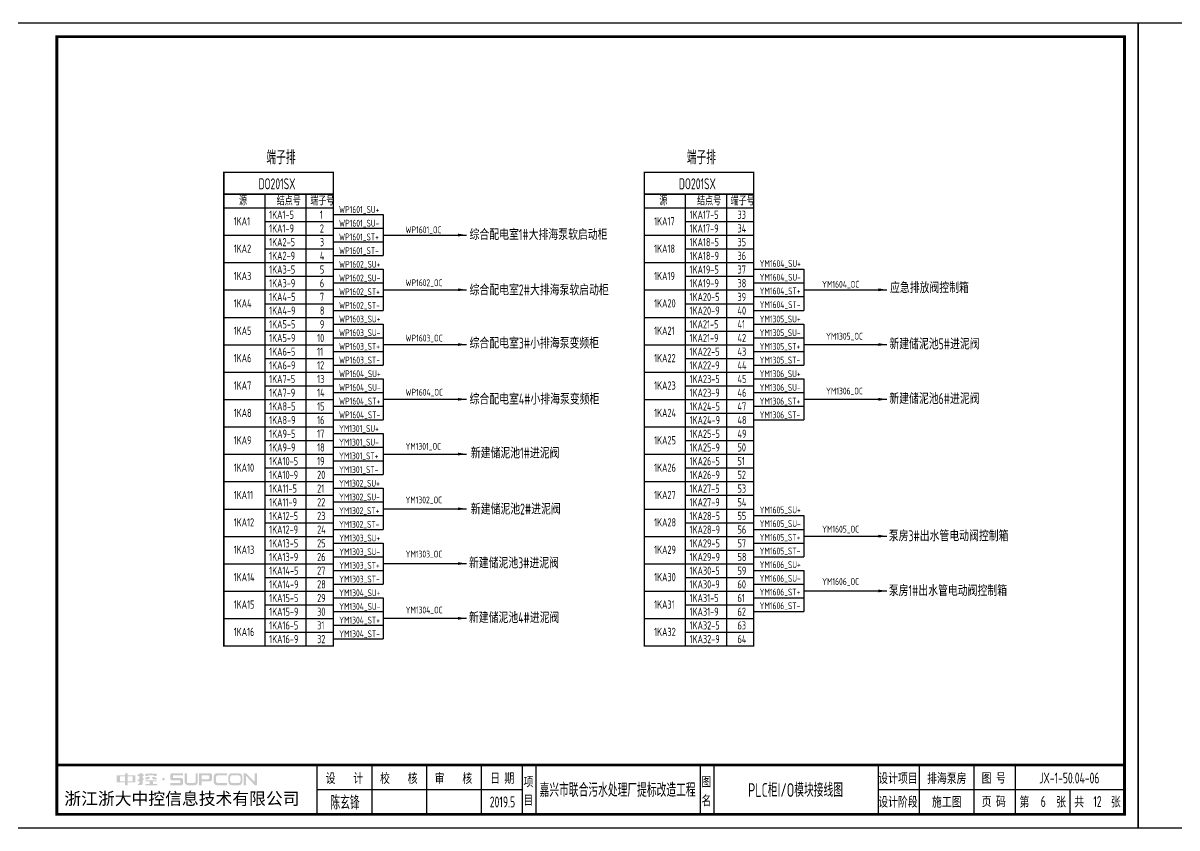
# Model space of a CAD drawing. Header units: millimetres. Extents: x 30557 to 235556, y -116603 to -73383.
# Drawn here: x 175510 to 179725, y -83067 to -80127 of the extents above; entities that cross this region are included whole.
import ezdxf
from ezdxf.enums import TextEntityAlignment as Align

# ---------------------------------------------------------------- set-up
doc = ezdxf.new("R2010")
doc.units = ezdxf.units.MM
doc.layers.add('1', color=3, linetype='Continuous')
doc.layers.add('符号层', color=3, linetype='Continuous')
doc.layers.add('_Drawing', color=7, linetype='Continuous', lineweight=25)
doc.styles.add('supcon', font='sceie.shx', dxfattribs={"width": 0.75, "height": 40, "bigfont": 'sceic.shx'})
doc.styles.add('Title', font='', dxfattribs={"height": 45})
doc.styles.get('Title').set_extended_font_data('SimHei')

# ---------------------------------------------------------------- blocks, each defined once
blk = doc.blocks.new('中控·SUPCON')
at = {"linetype": 'Continuous'}
h = blk.add_hatch(color=2, dxfattribs=at)
h.dxf.hatch_style = 1
h.paths.add_polyline_path([(34, 33), (20, 33), (20, 37), (15, 37), (15, 36), (15, 33), (0, 33), (0, 20), (13, 20), (15, 20), (15, 15), (20, 15), (20, 20), (22, 20), (34, 20)])
h.paths.add_polyline_path([(20, 30), (20, 31), (29, 31), (29, 22), (20, 22)], flags=16)
h.paths.add_polyline_path([(15, 30), (15, 22), (6, 22), (6, 31), (15, 31)], flags=16)
h.paths.add_polyline_path([(47, 32), (49, 32), (49, 35), (47, 35), (47, 37), (41, 37), (41, 35), (38, 35), (38, 32), (41, 32), (41, 25.8), (38, 25), (38, 22), (41, 22.8), (41, 18.3), (39, 17), (39, 15), (47, 16), (47, 24.5), (49, 25), (49, 28), (47, 27.5)])
h.paths.add_polyline_path([(61, 30), (55, 30), (52, 28), (52, 26), (58, 26)])
h.paths.add_polyline_path([(73, 28), (71, 28), (70, 30), (64, 30), (66, 26), (73, 26)])
h.paths.add_polyline_path([(73, 36), (64.6, 36), (64.6, 37), (60.4, 37), (60.4, 36), (52, 36), (52, 32), (56.8, 32), (56.8, 33.1), (68.2, 33.1), (68.2, 32), (73, 32)])
h.paths.add_polyline_path([(66, 22), (73, 22), (73, 24), (52, 24), (52, 22), (60, 22), (60, 17), (52, 17), (52, 15), (74, 15), (74, 17), (66, 17)])
h.paths.add_polyline_path([(82.7, 26.1, 1), (87.6, 26.1, 1)])
h.paths.add_polyline_path([(118, 28), (103.5, 28, -0.414214), (102.5, 29), (102.5, 32, -0.414214), (103.5, 33), (121, 33), (121, 37), (100.5, 37, 0.414214), (97.5, 34), (97.5, 27, 0.414214), (100.5, 24), (115, 24, -0.414214), (116, 23), (116, 20, -0.414214), (115, 19), (97.5, 19), (97.5, 15), (118, 15, 0.414214), (121, 18), (121, 25, 0.414214)])
h.paths.add_polyline_path([(128, 37), (124, 37), (124, 36), (124, 21, 0.414214), (130, 15), (142, 15, 0.414214), (148, 21), (148, 37), (144, 37), (144, 22, -0.414214), (141, 19), (131, 19, -0.414214), (128, 22)])
h.paths.add_polyline_path([(174, 26), (174, 33, 0.414214), (170, 37), (150, 37), (150, 36), (150, 15), (155, 15), (155, 22), (170, 22, 0.414214)])
h.paths.add_polyline_path([(167, 26), (155, 26), (155, 33), (167, 33, -0.414214), (169, 31), (169, 28, -0.414214)], flags=16)
h.paths.add_polyline_path([(201, 19), (185, 19, -0.414214), (181, 23), (181, 29, -0.414214), (185, 33), (201, 33), (201, 37), (183, 37, 0.414214), (177, 31), (177, 21, 0.414214), (183, 15), (201, 15)])
h.paths.add_polyline_path([(229, 21), (229, 31, 0.414214), (223, 37), (210, 37, 0.414214), (204, 31), (204, 21, 0.414214), (210, 15), (223, 15, 0.414214)])
h.paths.add_polyline_path([(207, 23), (207, 29, -0.414214), (211, 33), (222, 33, -0.414214), (226, 29), (226, 23, -0.414214), (222, 19), (211, 19, -0.414214)], flags=16)
h.paths.add_polyline_path([(236, 32.1), (252, 15), (256, 15), (256, 37), (252, 37), (252, 21), (236, 37), (232, 37), (232, 36), (232, 15), (236, 15)])
h = blk.add_hatch(color=2, dxfattribs=at)
h.dxf.hatch_style = 1
h.paths.add_polyline_path([(34, 33), (20, 33), (20, 37), (15, 37), (15, 36), (15, 33), (0, 33), (0, 20), (13, 20), (15, 20), (15, 15), (20, 15), (20, 20), (22, 20), (34, 20)])
h.paths.add_polyline_path([(20, 30), (20, 31), (29, 31), (29, 22), (20, 22)], flags=16)
h.paths.add_polyline_path([(15, 30), (15, 22), (6, 22), (6, 31), (15, 31)], flags=16)
h.paths.add_polyline_path([(47, 32), (49, 32), (49, 35), (47, 35), (47, 37), (41, 37), (41, 35), (38, 35), (38, 32), (41, 32), (41, 25.8), (38, 25), (38, 22), (41, 22.8), (41, 18.3), (39, 17), (39, 15), (47, 16), (47, 24.5), (49, 25), (49, 28), (47, 27.5)])
h.paths.add_polyline_path([(61, 30), (55, 30), (52, 28), (52, 26), (58, 26)])
h.paths.add_polyline_path([(73, 28), (71, 28), (70, 30), (64, 30), (66, 26), (73, 26)])
h.paths.add_polyline_path([(73, 36), (64.6, 36), (64.6, 37), (60.4, 37), (60.4, 36), (52, 36), (52, 32), (56.8, 32), (56.8, 33.1), (68.2, 33.1), (68.2, 32), (73, 32)])
h.paths.add_polyline_path([(66, 22), (73, 22), (73, 24), (52, 24), (52, 22), (60, 22), (60, 17), (52, 17), (52, 15), (74, 15), (74, 17), (66, 17)])
h.paths.add_polyline_path([(82.7, 26.1, 1), (87.6, 26.1, 1)])
h.paths.add_polyline_path([(118, 28), (103.5, 28, -0.414214), (102.5, 29), (102.5, 32, -0.414214), (103.5, 33), (121, 33), (121, 37), (100.5, 37, 0.414214), (97.5, 34), (97.5, 27, 0.414214), (100.5, 24), (115, 24, -0.414214), (116, 23), (116, 20, -0.414214), (115, 19), (97.5, 19), (97.5, 15), (118, 15, 0.414214), (121, 18), (121, 25, 0.414214)])
h.paths.add_polyline_path([(128, 37), (124, 37), (124, 36), (124, 21, 0.414214), (130, 15), (142, 15, 0.414214), (148, 21), (148, 37), (144, 37), (144, 22, -0.414214), (141, 19), (131, 19, -0.414214), (128, 22)])
h.paths.add_polyline_path([(174, 26), (174, 33, 0.414214), (170, 37), (150, 37), (150, 36), (150, 15), (155, 15), (155, 22), (170, 22, 0.414214)])
h.paths.add_polyline_path([(167, 26), (155, 26), (155, 33), (167, 33, -0.414214), (169, 31), (169, 28, -0.414214)], flags=16)
h.paths.add_polyline_path([(201, 19), (185, 19, -0.414214), (181, 23), (181, 29, -0.414214), (185, 33), (201, 33), (201, 37), (183, 37, 0.414214), (177, 31), (177, 21, 0.414214), (183, 15), (201, 15)])
h.paths.add_polyline_path([(229, 21), (229, 31, 0.414214), (223, 37), (210, 37, 0.414214), (204, 31), (204, 21, 0.414214), (210, 15), (223, 15, 0.414214)])
h.paths.add_polyline_path([(207, 23), (207, 29, -0.414214), (211, 33), (222, 33, -0.414214), (226, 29), (226, 23, -0.414214), (222, 19), (211, 19, -0.414214)], flags=16)
h.paths.add_polyline_path([(236, 32.1), (252, 15), (256, 15), (256, 37), (252, 37), (252, 21), (236, 37), (232, 37), (232, 36), (232, 15), (236, 15)])
h = blk.add_hatch(color=2, dxfattribs=at)
h.dxf.hatch_style = 1
h.paths.add_polyline_path([(34, 33), (20, 33), (20, 37), (15, 37), (15, 36), (15, 33), (0, 33), (0, 20), (13, 20), (15, 20), (15, 15), (20, 15), (20, 20), (22, 20), (34, 20)])
h.paths.add_polyline_path([(20, 30), (20, 31), (29, 31), (29, 22), (20, 22)], flags=16)
h.paths.add_polyline_path([(15, 30), (15, 22), (6, 22), (6, 31), (15, 31)], flags=16)
h.paths.add_polyline_path([(47, 32), (49, 32), (49, 35), (47, 35), (47, 37), (41, 37), (41, 35), (38, 35), (38, 32), (41, 32), (41, 25.8), (38, 25), (38, 22), (41, 22.8), (41, 18.3), (39, 17), (39, 15), (47, 16), (47, 24.5), (49, 25), (49, 28), (47, 27.5)])
h.paths.add_polyline_path([(61, 30), (55, 30), (52, 28), (52, 26), (58, 26)])
h.paths.add_polyline_path([(73, 28), (71, 28), (70, 30), (64, 30), (66, 26), (73, 26)])
h.paths.add_polyline_path([(73, 36), (64.6, 36), (64.6, 37), (60.4, 37), (60.4, 36), (52, 36), (52, 32), (56.8, 32), (56.8, 33.1), (68.2, 33.1), (68.2, 32), (73, 32)])
h.paths.add_polyline_path([(66, 22), (73, 22), (73, 24), (52, 24), (52, 22), (60, 22), (60, 17), (52, 17), (52, 15), (74, 15), (74, 17), (66, 17)])
h.paths.add_polyline_path([(82.7, 26.1, 1), (87.6, 26.1, 1)])
h.paths.add_polyline_path([(118, 28), (103.5, 28, -0.414214), (102.5, 29), (102.5, 32, -0.414214), (103.5, 33), (121, 33), (121, 37), (100.5, 37, 0.414214), (97.5, 34), (97.5, 27, 0.414214), (100.5, 24), (115, 24, -0.414214), (116, 23), (116, 20, -0.414214), (115, 19), (97.5, 19), (97.5, 15), (118, 15, 0.414214), (121, 18), (121, 25, 0.414214)])
h.paths.add_polyline_path([(128, 37), (124, 37), (124, 36), (124, 21, 0.414214), (130, 15), (142, 15, 0.414214), (148, 21), (148, 37), (144, 37), (144, 22, -0.414214), (141, 19), (131, 19, -0.414214), (128, 22)])
h.paths.add_polyline_path([(174, 26), (174, 33, 0.414214), (170, 37), (150, 37), (150, 36), (150, 15), (155, 15), (155, 22), (170, 22, 0.414214)])
h.paths.add_polyline_path([(167, 26), (155, 26), (155, 33), (167, 33, -0.414214), (169, 31), (169, 28, -0.414214)], flags=16)
h.paths.add_polyline_path([(201, 19), (185, 19, -0.414214), (181, 23), (181, 29, -0.414214), (185, 33), (201, 33), (201, 37), (183, 37, 0.414214), (177, 31), (177, 21, 0.414214), (183, 15), (201, 15)])
h.paths.add_polyline_path([(229, 21), (229, 31, 0.414214), (223, 37), (210, 37, 0.414214), (204, 31), (204, 21, 0.414214), (210, 15), (223, 15, 0.414214)])
h.paths.add_polyline_path([(207, 23), (207, 29, -0.414214), (211, 33), (222, 33, -0.414214), (226, 29), (226, 23, -0.414214), (222, 19), (211, 19, -0.414214)], flags=16)
h.paths.add_polyline_path([(236, 32.1), (252, 15), (256, 15), (256, 37), (252, 37), (252, 21), (236, 37), (232, 37), (232, 36), (232, 15), (236, 15)])
h = blk.add_hatch(color=2, dxfattribs=at)
h.dxf.hatch_style = 1
h.paths.add_polyline_path([(34, 33), (20, 33), (20, 37), (15, 37), (15, 36), (15, 33), (0, 33), (0, 20), (13, 20), (15, 20), (15, 15), (20, 15), (20, 20), (22, 20), (34, 20)])
h.paths.add_polyline_path([(20, 30), (20, 31), (29, 31), (29, 22), (20, 22)], flags=16)
h.paths.add_polyline_path([(15, 30), (15, 22), (6, 22), (6, 31), (15, 31)], flags=16)
h.paths.add_polyline_path([(47, 32), (49, 32), (49, 35), (47, 35), (47, 37), (41, 37), (41, 35), (38, 35), (38, 32), (41, 32), (41, 25.8), (38, 25), (38, 22), (41, 22.8), (41, 18.3), (39, 17), (39, 15), (47, 16), (47, 24.5), (49, 25), (49, 28), (47, 27.5)])
h.paths.add_polyline_path([(61, 30), (55, 30), (52, 28), (52, 26), (58, 26)])
h.paths.add_polyline_path([(73, 28), (71, 28), (70, 30), (64, 30), (66, 26), (73, 26)])
h.paths.add_polyline_path([(73, 36), (64.6, 36), (64.6, 37), (60.4, 37), (60.4, 36), (52, 36), (52, 32), (56.8, 32), (56.8, 33.1), (68.2, 33.1), (68.2, 32), (73, 32)])
h.paths.add_polyline_path([(66, 22), (73, 22), (73, 24), (52, 24), (52, 22), (60, 22), (60, 17), (52, 17), (52, 15), (74, 15), (74, 17), (66, 17)])
h.paths.add_polyline_path([(82.7, 26.1, 1), (87.6, 26.1, 1)])
h.paths.add_polyline_path([(118, 28), (103.5, 28, -0.414214), (102.5, 29), (102.5, 32, -0.414214), (103.5, 33), (121, 33), (121, 37), (100.5, 37, 0.414214), (97.5, 34), (97.5, 27, 0.414214), (100.5, 24), (115, 24, -0.414214), (116, 23), (116, 20, -0.414214), (115, 19), (97.5, 19), (97.5, 15), (118, 15, 0.414214), (121, 18), (121, 25, 0.414214)])
h.paths.add_polyline_path([(128, 37), (124, 37), (124, 36), (124, 21, 0.414214), (130, 15), (142, 15, 0.414214), (148, 21), (148, 37), (144, 37), (144, 22, -0.414214), (141, 19), (131, 19, -0.414214), (128, 22)])
h.paths.add_polyline_path([(174, 26), (174, 33, 0.414214), (170, 37), (150, 37), (150, 36), (150, 15), (155, 15), (155, 22), (170, 22, 0.414214)])
h.paths.add_polyline_path([(167, 26), (155, 26), (155, 33), (167, 33, -0.414214), (169, 31), (169, 28, -0.414214)], flags=16)
h.paths.add_polyline_path([(201, 19), (185, 19, -0.414214), (181, 23), (181, 29, -0.414214), (185, 33), (201, 33), (201, 37), (183, 37, 0.414214), (177, 31), (177, 21, 0.414214), (183, 15), (201, 15)])
h.paths.add_polyline_path([(229, 21), (229, 31, 0.414214), (223, 37), (210, 37, 0.414214), (204, 31), (204, 21, 0.414214), (210, 15), (223, 15, 0.414214)])
h.paths.add_polyline_path([(207, 23), (207, 29, -0.414214), (211, 33), (222, 33, -0.414214), (226, 29), (226, 23, -0.414214), (222, 19), (211, 19, -0.414214)], flags=16)
h.paths.add_polyline_path([(236, 32.1), (252, 15), (256, 15), (256, 37), (252, 37), (252, 21), (236, 37), (232, 37), (232, 36), (232, 15), (236, 15)])
h = blk.add_hatch(color=2, dxfattribs=at)
h.dxf.hatch_style = 1
h.paths.add_polyline_path([(34, 33), (20, 33), (20, 37), (15, 37), (15, 36), (15, 33), (0, 33), (0, 20), (13, 20), (15, 20), (15, 15), (20, 15), (20, 20), (22, 20), (34, 20)])
h.paths.add_polyline_path([(20, 30), (20, 31), (29, 31), (29, 22), (20, 22)], flags=16)
h.paths.add_polyline_path([(15, 30), (15, 22), (6, 22), (6, 31), (15, 31)], flags=16)
h.paths.add_polyline_path([(47, 32), (49, 32), (49, 35), (47, 35), (47, 37), (41, 37), (41, 35), (38, 35), (38, 32), (41, 32), (41, 25.8), (38, 25), (38, 22), (41, 22.8), (41, 18.3), (39, 17), (39, 15), (47, 16), (47, 24.5), (49, 25), (49, 28), (47, 27.5)])
h.paths.add_polyline_path([(61, 30), (55, 30), (52, 28), (52, 26), (58, 26)])
h.paths.add_polyline_path([(73, 28), (71, 28), (70, 30), (64, 30), (66, 26), (73, 26)])
h.paths.add_polyline_path([(73, 36), (64.6, 36), (64.6, 37), (60.4, 37), (60.4, 36), (52, 36), (52, 32), (56.8, 32), (56.8, 33.1), (68.2, 33.1), (68.2, 32), (73, 32)])
h.paths.add_polyline_path([(66, 22), (73, 22), (73, 24), (52, 24), (52, 22), (60, 22), (60, 17), (52, 17), (52, 15), (74, 15), (74, 17), (66, 17)])
h.paths.add_polyline_path([(82.7, 26.1, 1), (87.6, 26.1, 1)])
h.paths.add_polyline_path([(118, 28), (103.5, 28, -0.414214), (102.5, 29), (102.5, 32, -0.414214), (103.5, 33), (121, 33), (121, 37), (100.5, 37, 0.414214), (97.5, 34), (97.5, 27, 0.414214), (100.5, 24), (115, 24, -0.414214), (116, 23), (116, 20, -0.414214), (115, 19), (97.5, 19), (97.5, 15), (118, 15, 0.414214), (121, 18), (121, 25, 0.414214)])
h.paths.add_polyline_path([(128, 37), (124, 37), (124, 36), (124, 21, 0.414214), (130, 15), (142, 15, 0.414214), (148, 21), (148, 37), (144, 37), (144, 22, -0.414214), (141, 19), (131, 19, -0.414214), (128, 22)])
h.paths.add_polyline_path([(174, 26), (174, 33, 0.414214), (170, 37), (150, 37), (150, 36), (150, 15), (155, 15), (155, 22), (170, 22, 0.414214)])
h.paths.add_polyline_path([(167, 26), (155, 26), (155, 33), (167, 33, -0.414214), (169, 31), (169, 28, -0.414214)], flags=16)
h.paths.add_polyline_path([(201, 19), (185, 19, -0.414214), (181, 23), (181, 29, -0.414214), (185, 33), (201, 33), (201, 37), (183, 37, 0.414214), (177, 31), (177, 21, 0.414214), (183, 15), (201, 15)])
h.paths.add_polyline_path([(229, 21), (229, 31, 0.414214), (223, 37), (210, 37, 0.414214), (204, 31), (204, 21, 0.414214), (210, 15), (223, 15, 0.414214)])
h.paths.add_polyline_path([(207, 23), (207, 29, -0.414214), (211, 33), (222, 33, -0.414214), (226, 29), (226, 23, -0.414214), (222, 19), (211, 19, -0.414214)], flags=16)
h.paths.add_polyline_path([(236, 32.1), (252, 15), (256, 15), (256, 37), (252, 37), (252, 21), (236, 37), (232, 37), (232, 36), (232, 15), (236, 15)])
h = blk.add_hatch(color=2, dxfattribs=at)
h.dxf.hatch_style = 1
h.paths.add_polyline_path([(34, 33), (20, 33), (20, 37), (15, 37), (15, 36), (15, 33), (0, 33), (0, 20), (13, 20), (15, 20), (15, 15), (20, 15), (20, 20), (22, 20), (34, 20)])
h.paths.add_polyline_path([(20, 30), (20, 31), (29, 31), (29, 22), (20, 22)], flags=16)
h.paths.add_polyline_path([(15, 30), (15, 22), (6, 22), (6, 31), (15, 31)], flags=16)
h.paths.add_polyline_path([(47, 32), (49, 32), (49, 35), (47, 35), (47, 37), (41, 37), (41, 35), (38, 35), (38, 32), (41, 32), (41, 25.8), (38, 25), (38, 22), (41, 22.8), (41, 18.3), (39, 17), (39, 15), (47, 16), (47, 24.5), (49, 25), (49, 28), (47, 27.5)])
h.paths.add_polyline_path([(61, 30), (55, 30), (52, 28), (52, 26), (58, 26)])
h.paths.add_polyline_path([(73, 28), (71, 28), (70, 30), (64, 30), (66, 26), (73, 26)])
h.paths.add_polyline_path([(73, 36), (64.6, 36), (64.6, 37), (60.4, 37), (60.4, 36), (52, 36), (52, 32), (56.8, 32), (56.8, 33.1), (68.2, 33.1), (68.2, 32), (73, 32)])
h.paths.add_polyline_path([(66, 22), (73, 22), (73, 24), (52, 24), (52, 22), (60, 22), (60, 17), (52, 17), (52, 15), (74, 15), (74, 17), (66, 17)])
h.paths.add_polyline_path([(82.7, 26.1, 1), (87.6, 26.1, 1)])
h.paths.add_polyline_path([(118, 28), (103.5, 28, -0.414214), (102.5, 29), (102.5, 32, -0.414214), (103.5, 33), (121, 33), (121, 37), (100.5, 37, 0.414214), (97.5, 34), (97.5, 27, 0.414214), (100.5, 24), (115, 24, -0.414214), (116, 23), (116, 20, -0.414214), (115, 19), (97.5, 19), (97.5, 15), (118, 15, 0.414214), (121, 18), (121, 25, 0.414214)])
h.paths.add_polyline_path([(128, 37), (124, 37), (124, 36), (124, 21, 0.414214), (130, 15), (142, 15, 0.414214), (148, 21), (148, 37), (144, 37), (144, 22, -0.414214), (141, 19), (131, 19, -0.414214), (128, 22)])
h.paths.add_polyline_path([(174, 26), (174, 33, 0.414214), (170, 37), (150, 37), (150, 36), (150, 15), (155, 15), (155, 22), (170, 22, 0.414214)])
h.paths.add_polyline_path([(167, 26), (155, 26), (155, 33), (167, 33, -0.414214), (169, 31), (169, 28, -0.414214)], flags=16)
h.paths.add_polyline_path([(201, 19), (185, 19, -0.414214), (181, 23), (181, 29, -0.414214), (185, 33), (201, 33), (201, 37), (183, 37, 0.414214), (177, 31), (177, 21, 0.414214), (183, 15), (201, 15)])
h.paths.add_polyline_path([(229, 21), (229, 31, 0.414214), (223, 37), (210, 37, 0.414214), (204, 31), (204, 21, 0.414214), (210, 15), (223, 15, 0.414214)])
h.paths.add_polyline_path([(207, 23), (207, 29, -0.414214), (211, 33), (222, 33, -0.414214), (226, 29), (226, 23, -0.414214), (222, 19), (211, 19, -0.414214)], flags=16)
h.paths.add_polyline_path([(236, 32.1), (252, 15), (256, 15), (256, 37), (252, 37), (252, 21), (236, 37), (232, 37), (232, 36), (232, 15), (236, 15)])
blk = doc.blocks.new('supcon图框')
at = {"linetype": 'Continuous'}
for p, q in [((6145.7, 4361.7), (1987.7, 4361.7)), ((1987.7, 4361.7), (1987.7, 1421.7)), ((6145.7, 1421.7), (6145.7, 4361.7)), ((1987.7, 1421.7), (6145.7, 1421.7))]:
    blk.add_line(p, q, dxfattribs=at)
for p, q in [((3145.7, 1651.7), (3145.7, 1471.7)), ((3345.7, 1651.7), (3345.7, 1471.7)), ((3545.7, 1651.7), (3545.7, 1471.7)), ((3745.7, 1651.7), (3745.7, 1471.7)), ((3895.7, 1651.7), (3895.7, 1471.7)), ((3945.7, 1651.7), (3945.7, 1471.7)), ((4545.7, 1651.7), (4545.7, 1471.7)), ((4595.7, 1651.7), (4595.7, 1471.7)), ((5195.7, 1651.7), (5195.7, 1471.7)), ((5345.7, 1651.7), (5345.7, 1471.7)), ((5545.7, 1651.7), (5545.7, 1471.7)), ((5695.7, 1651.7), (5695.7, 1471.7)), ((3145.7, 1561.7), (3895.7, 1561.7)), ((5195.7, 1561.7), (6095.7, 1561.7)), ((5895.7, 1561.7), (5895.7, 1471.7))]:
    blk.add_line(p, q)
at = {"linetype": 'Continuous', "const_width": 10}
blk.add_lwpolyline([(2195.7, 4311.7), (6095.7, 4311.7), (6095.7, 1471.7), (2195.7, 1471.7)], close=True, dxfattribs=at)
blk.add_lwpolyline([(2195.7, 1651.7), (6095.7, 1651.7)], dxfattribs=at)
at = {"linetype": 'Continuous', "xscale": 2, "yscale": 2, "zscale": 2}
blk.add_blockref('中控·SUPCON', (2414.6, 1547.7), dxfattribs=at)
at = {"style": 'supcon', "width": 0.75}
for s, p in [('设    计', (3246.2, 1604.2)), ('校    核', (3444.8, 1604.2)), ('审    核', (3644.5, 1604.2)), ('日 期', (3822.5, 1604.2)), ('项', (3918.2, 1590.7)), ('图', (4568.2, 1590.7)), ('设计项目', (5268, 1604.2)), ('图 号', (5618, 1604.2)), ('目', (3918.2, 1522.9)), ('名', (4568.2, 1522.9)), ('设计阶段', (5268, 1518.1)), ('施工图', (5446.5, 1518.1)), ('页 码', (5618, 1518.1)), ('第      张', (5797, 1518.1)), ('共      张', (5997, 1518.1))]:
    blk.add_text(s, height=40, dxfattribs=at).set_placement(p, align=Align.MIDDLE)
at = {"style": 'Title'}
blk.add_text('浙江浙大中控信息技术有限公司', height=45, dxfattribs=at).set_placement((2222.8, 1506.2))
blk = doc.blocks.new('DO端子接线表1')
at = {"lineweight": -3}
for p, q in [((19587.6, 29279.5), (19587.6, 27629.5)), ((19737.6, 29279.5), (19737.6, 27629.5)), ((19437.6, 29229.5), (19837.6, 29229.5)), ((19587.6, 29179.5), (19837.6, 29179.5)), ((19437.6, 29129.5), (19837.6, 29129.5)), ((19587.6, 29079.5), (19837.6, 29079.5)), ((19437.6, 29029.5), (19837.6, 29029.5)), ((19587.6, 28979.5), (19837.6, 28979.5)), ((19437.6, 28929.5), (19837.6, 28929.5)), ((19587.6, 28879.5), (19837.6, 28879.5)), ((19437.6, 28829.5), (19837.6, 28829.5)), ((19587.6, 28779.5), (19837.6, 28779.5)), ((19437.6, 28729.5), (19837.6, 28729.5)), ((19587.6, 28679.5), (19837.6, 28679.5)), ((19437.6, 28629.5), (19837.6, 28629.5)), ((19587.6, 28579.5), (19837.6, 28579.5)), ((19437.6, 28529.5), (19837.6, 28529.5)), ((19587.6, 28479.5), (19837.6, 28479.5)), ((19437.6, 28429.5), (19837.6, 28429.5)), ((19587.6, 28379.5), (19837.6, 28379.5)), ((19437.6, 28329.5), (19837.6, 28329.5)), ((19587.6, 28279.5), (19837.6, 28279.5)), ((19437.6, 28229.5), (19837.6, 28229.5)), ((19587.6, 28179.5), (19837.6, 28179.5)), ((19437.6, 28129.5), (19837.6, 28129.5)), ((19587.6, 28079.5), (19837.6, 28079.5)), ((19437.6, 28029.5), (19837.6, 28029.5)), ((19587.6, 27979.5), (19837.6, 27979.5)), ((19437.6, 27929.5), (19837.6, 27929.5)), ((19587.6, 27879.5), (19837.6, 27879.5)), ((19437.6, 27829.5), (19837.6, 27829.5)), ((19587.6, 27779.5), (19837.6, 27779.5)), ((19437.6, 27729.5), (19837.6, 27729.5)), ((19587.6, 27679.5), (19837.6, 27679.5))]:
    blk.add_line(p, q, dxfattribs=at)
at = {"lineweight": -3, "const_width": 5}
blk.add_lwpolyline([(19437.6, 29359.5), (19437.6, 27629.5), (19837.6, 27629.5), (19837.6, 29359.5)], close=True, dxfattribs=at)
blk.add_lwpolyline([(19437.6, 29279.5), (19837.6, 29279.5)], dxfattribs=at)
at = {"color": 7, "style": 'supcon', "width": 0.75}
for s, p in [('源', (19492.9, 29239.3)), ('结点号', (19630.8, 29239.3)), ('端子号', (19753.3, 29239.3)), ('1', (19788.4, 29189.3)), ('2', (19788.4, 29139.3)), ('3', (19788.4, 29089.3)), ('4', (19788.4, 29039.3)), ('5', (19788.4, 28989.3)), ('6', (19788.4, 28939.3)), ('7', (19788.4, 28889.3)), ('8', (19788.4, 28839.3)), ('9', (19788.4, 28789.3)), ('10', (19778.4, 28739.3)), ('11', (19778.4, 28689.3)), ('12', (19778.4, 28639.3)), ('13', (19778.4, 28589.3)), ('14', (19778.4, 28539.3)), ('15', (19778.4, 28489.3)), ('16', (19778.4, 28439.3)), ('17', (19778.4, 28389.3)), ('18', (19778.4, 28339.3)), ('19', (19778.4, 28289.3)), ('20', (19778.4, 28239.3)), ('21', (19778.4, 28189.3)), ('22', (19778.4, 28139.3)), ('23', (19778.4, 28089.3)), ('24', (19778.4, 28039.3)), ('25', (19778.4, 27989.3)), ('26', (19778.4, 27939.3)), ('27', (19778.4, 27889.3)), ('28', (19778.4, 27839.3)), ('29', (19778.4, 27789.3)), ('30', (19778.4, 27739.3)), ('31', (19778.4, 27689.3)), ('32', (19778.4, 27639.3))]:
    blk.add_text(s, height=30, dxfattribs=at).set_placement(p)
blk = doc.blocks.new('DO端子接线表2')
at = {"lineweight": -3}
for p, q in [((21123.2, 29279.5), (21123.2, 27629.5)), ((21273.2, 29279.5), (21273.2, 27629.5)), ((20973.2, 29229.5), (21373.2, 29229.5)), ((21123.2, 29179.5), (21373.2, 29179.5)), ((20973.2, 29129.5), (21373.2, 29129.5)), ((21123.2, 29079.5), (21373.2, 29079.5)), ((20973.2, 29029.5), (21373.2, 29029.5)), ((21123.2, 28979.5), (21373.2, 28979.5)), ((20973.2, 28929.5), (21373.2, 28929.5)), ((21123.2, 28879.5), (21373.2, 28879.5)), ((20973.2, 28829.5), (21373.2, 28829.5)), ((21123.2, 28779.5), (21373.2, 28779.5)), ((20973.2, 28729.5), (21373.2, 28729.5)), ((21123.2, 28679.5), (21373.2, 28679.5)), ((20973.2, 28629.5), (21373.2, 28629.5)), ((21123.2, 28579.5), (21373.2, 28579.5)), ((20973.2, 28529.5), (21373.2, 28529.5)), ((21123.2, 28479.5), (21373.2, 28479.5)), ((20973.2, 28429.5), (21373.2, 28429.5)), ((21123.2, 28379.5), (21373.2, 28379.5)), ((20973.2, 28329.5), (21373.2, 28329.5)), ((21123.2, 28279.5), (21373.2, 28279.5)), ((20973.2, 28229.5), (21373.2, 28229.5)), ((21123.2, 28179.5), (21373.2, 28179.5)), ((20973.2, 28129.5), (21373.2, 28129.5)), ((21123.2, 28079.5), (21373.2, 28079.5)), ((20973.2, 28029.5), (21373.2, 28029.5)), ((21123.2, 27979.5), (21373.2, 27979.5)), ((20973.2, 27929.5), (21373.2, 27929.5)), ((21123.2, 27879.5), (21373.2, 27879.5)), ((20973.2, 27829.5), (21373.2, 27829.5)), ((21123.2, 27779.5), (21373.2, 27779.5)), ((20973.2, 27729.5), (21373.2, 27729.5)), ((21123.2, 27679.5), (21373.2, 27679.5))]:
    blk.add_line(p, q, dxfattribs=at)
at = {"lineweight": -3, "const_width": 5}
blk.add_lwpolyline([(20973.2, 29359.5), (20973.2, 27629.5), (21373.2, 27629.5), (21373.2, 29359.5)], close=True, dxfattribs=at)
blk.add_lwpolyline([(20973.2, 29279.5), (21373.2, 29279.5)], dxfattribs=at)
at = {"color": 7, "style": 'supcon', "width": 0.75}
for s, p in [('源', (21028.5, 29239.3)), ('结点号', (21166.4, 29239.3)), ('端子号', (21288.9, 29239.3)), ('33', (21314, 29189.3)), ('34', (21314, 29139.3)), ('35', (21314, 29089.3)), ('36', (21314, 29039.3)), ('37', (21314, 28989.3)), ('38', (21314, 28939.3)), ('39', (21314, 28889.3)), ('40', (21314, 28839.3)), ('41', (21314, 28789.3)), ('42', (21314, 28739.3)), ('43', (21314, 28689.3)), ('44', (21314, 28639.3)), ('45', (21314, 28589.3)), ('46', (21314, 28539.3)), ('47', (21314, 28489.3)), ('48', (21314, 28439.3)), ('49', (21314, 28389.3)), ('50', (21314, 28339.3)), ('51', (21314, 28289.3)), ('52', (21314, 28239.3)), ('53', (21314, 28189.3)), ('54', (21314, 28139.3)), ('55', (21314, 28089.3)), ('56', (21314, 28039.3)), ('57', (21314, 27989.3)), ('58', (21314, 27939.3)), ('59', (21314, 27889.3)), ('60', (21314, 27839.3)), ('61', (21314, 27789.3)), ('62', (21314, 27739.3)), ('63', (21314, 27689.3)), ('64', (21314, 27639.3))]:
    blk.add_text(s, height=30, dxfattribs=at).set_placement(p)

msp = doc.modelspace()

# ---------------------------------------------------------------- linework, layer by layer
for p, q in [((176643.2, -80826.7), (176825.7, -80826.7)), ((176825.7, -80826.7), (176825.7, -80976.7)), ((176643.2, -80876.7), (176825.7, -80876.7)), ((176825.7, -80901.7), (177129.6, -80901.7)), ((176643.2, -80926.7), (176825.7, -80926.7)), ((176643.2, -80976.7), (176825.7, -80976.7)), ((176643.2, -81026.7), (176825.7, -81026.7)), ((176825.7, -81026.7), (176825.7, -81176.7)), ((178178.8, -81026.7), (178361.3, -81026.7)), ((178361.3, -81026.7), (178361.3, -81176.7)), ((176643.2, -81076.7), (176825.7, -81076.7)), ((178178.8, -81076.7), (178361.3, -81076.7)), ((176643.2, -81126.7), (176825.7, -81126.7)), ((176825.7, -81101.7), (177129.6, -81101.7)), ((178178.8, -81126.7), (178361.3, -81126.7)), ((178361.3, -81101.7), (178665.2, -81101.7)), ((176643.2, -81176.7), (176825.7, -81176.7)), ((178178.8, -81176.7), (178361.3, -81176.7)), ((176643.2, -81226.7), (176825.7, -81226.7)), ((176825.7, -81226.7), (176825.7, -81376.7)), ((178178.8, -81226.7), (178361.3, -81226.7)), ((178361.3, -81226.7), (178361.3, -81376.7)), ((176643.2, -81276.7), (176825.7, -81276.7)), ((176825.7, -81301.7), (177129.6, -81301.7)), ((178178.8, -81276.7), (178361.3, -81276.7)), ((178361.3, -81301.7), (178665.2, -81301.7)), ((176643.2, -81326.7), (176825.7, -81326.7)), ((178178.8, -81326.7), (178361.3, -81326.7)), ((176643.2, -81376.7), (176825.7, -81376.7)), ((178178.8, -81376.7), (178361.3, -81376.7)), ((176643.2, -81426.7), (176825.7, -81426.7)), ((176825.7, -81426.7), (176825.7, -81576.7)), ((178178.8, -81426.7), (178361.3, -81426.7)), ((178361.3, -81426.7), (178361.3, -81576.7)), ((176643.2, -81476.7), (176825.7, -81476.7)), ((176825.7, -81501.7), (177129.6, -81501.7)), ((178178.8, -81476.7), (178361.3, -81476.7)), ((178361.3, -81501.7), (178665.2, -81501.7)), ((176643.2, -81526.7), (176825.7, -81526.7)), ((178178.8, -81526.7), (178361.3, -81526.7)), ((176643.2, -81576.7), (176825.7, -81576.7)), ((178178.8, -81576.7), (178361.3, -81576.7)), ((176643.2, -81626.7), (176825.7, -81626.7)), ((176825.7, -81626.7), (176825.7, -81776.7)), ((176643.2, -81676.7), (176825.7, -81676.7)), ((176825.7, -81701.7), (177129.6, -81701.7)), ((176643.2, -81726.7), (176825.7, -81726.7)), ((176643.2, -81776.7), (176825.7, -81776.7)), ((176643.2, -81826.7), (176825.7, -81826.7)), ((176825.7, -81826.7), (176825.7, -81976.7)), ((176643.2, -81876.7), (176825.7, -81876.7)), ((176643.2, -81926.7), (176825.7, -81926.7)), ((176825.7, -81901.7), (177129.6, -81901.7)), ((178178.8, -81926.7), (178361.3, -81926.7)), ((178361.3, -81926.7), (178361.3, -82076.7)), ((176643.2, -81976.7), (176825.7, -81976.7)), ((178178.8, -81976.7), (178361.3, -81976.7)), ((178361.3, -82001.7), (178665.2, -82001.7)), ((176643.2, -82026.7), (176825.7, -82026.7)), ((176825.7, -82026.7), (176825.7, -82176.7)), ((178178.8, -82026.7), (178361.3, -82026.7)), ((176643.2, -82076.7), (176825.7, -82076.7)), ((176825.7, -82101.7), (177129.6, -82101.7)), ((178178.8, -82076.7), (178361.3, -82076.7)), ((176643.2, -82126.7), (176825.7, -82126.7)), ((178178.8, -82126.7), (178361.3, -82126.7)), ((178361.3, -82126.7), (178361.3, -82276.7)), ((176643.2, -82176.7), (176825.7, -82176.7)), ((178178.8, -82176.7), (178361.3, -82176.7)), ((176643.2, -82226.7), (176825.7, -82226.7)), ((176825.7, -82226.7), (176825.7, -82376.7)), ((178178.8, -82226.7), (178361.3, -82226.7)), ((178361.3, -82201.7), (178665.2, -82201.7)), ((176643.2, -82276.7), (176825.7, -82276.7)), ((176825.7, -82301.7), (177129.6, -82301.7)), ((178178.8, -82276.7), (178361.3, -82276.7)), ((176643.2, -82326.7), (176825.7, -82326.7)), ((176643.2, -82376.7), (176825.7, -82376.7))]:
    msp.add_line(p, q)
for points in [[(177129.6, -80901.7, 0, 10, 0), (177098.8, -80901.7, 10, 10, 0)], [(177129.6, -81101.7, 0, 10, 0), (177098.8, -81101.7, 10, 10, 0)], [(178665.2, -81101.7, 0, 10, 0), (178634.5, -81101.7, 10, 10, 0)], [(177129.6, -81301.7, 0, 10, 0), (177098.8, -81301.7, 10, 10, 0)], [(178665.2, -81301.7, 0, 10, 0), (178634.5, -81301.7, 10, 10, 0)], [(177129.6, -81501.7, 0, 10, 0), (177098.8, -81501.7, 10, 10, 0)], [(178665.2, -81501.7, 0, 10, 0), (178634.5, -81501.7, 10, 10, 0)], [(177129.6, -81701.7, 0, 10, 0), (177098.8, -81701.7, 10, 10, 0)], [(177129.6, -81901.7, 0, 10, 0), (177098.8, -81901.7, 10, 10, 0)], [(178665.2, -82001.7, 0, 10, 0), (178634.5, -82001.7, 10, 10, 0)], [(177129.6, -82101.7, 0, 10, 0), (177098.8, -82101.7, 10, 10, 0)], [(178665.2, -82201.7, 0, 10, 0), (178634.5, -82201.7, 10, 10, 0)], [(177129.6, -82301.7, 0, 10, 0), (177098.8, -82301.7, 10, 10, 0)]]:
    msp.add_lwpolyline(points, format="xyseb")

# ---------------------------------------------------------------- block references
for p in [(173437.6, -84489.1), (177595.6, -84489.1)]:
    msp.add_blockref('supcon图框', p)
at = {"color": 1}
for name in ['DO端子接线表1', 'DO端子接线表2']:
    msp.add_blockref(name, (156805.6, -110031.9), dxfattribs=at)

# ---------------------------------------------------------------- texts
at = {"linetype": 'Continuous', "style": 'supcon', "width": 0.75}
for s, height, p in [('WP1601_SU+', 25, (176664, -80820.9)), ('WP1601_SU-', 25, (176664, -80870.9)), ('WP1601_OC', 25, (176906.6, -80895)), ('综合配电室1#大排海泵软启动柜', 40, (177140.9, -80919.7)), ('WP1601_ST+', 25, (176664, -80920.9)), ('WP1601_ST-', 25, (176664, -80970.9)), ('WP1602_SU+', 25, (176664, -81020.9)), ('YM1604_SU+', 25, (178200.3, -81018.3)), ('WP1602_SU-', 25, (176664, -81070.9)), ('YM1604_SU-', 25, (178200.3, -81068.3)), ('WP1602_OC', 25, (176906.6, -81088.5)), ('综合配电室2#大排海泵软启动柜', 40, (177140.9, -81122.1)), ('YM1604_ST+', 25, (178200.3, -81118.3)), ('YM1604_OC', 25, (178428.6, -81094)), ('应急排放阀控制箱', 40, (178676.8, -81113.9)), ('WP1602_ST+', 25, (176664, -81120.9)), ('WP1602_ST-', 25, (176664, -81170.9)), ('YM1604_ST-', 25, (178200.3, -81168.3)), ('WP1603_SU+', 25, (176664, -81220.9)), ('YM1305_SU+', 25, (178200.3, -81220.9)), ('WP1603_SU-', 25, (176664, -81270.9)), ('YM1305_SU-', 25, (178200.3, -81270.9)), ('YM1305_OC', 25, (178442.9, -81283.8)), ('WP1603_ST+', 25, (176664, -81320.9)), ('WP1603_OC', 25, (176906.6, -81290.6)), ('综合配电室3#小排海泵变频柜', 40, (177140.9, -81316.3)), ('YM1305_ST+', 25, (178200.3, -81320.9)), ('新建储泥池5#进泥阀', 40, (178674.3, -81319.2)), ('WP1603_ST-', 25, (176664, -81370.9)), ('YM1305_ST-', 25, (178200.3, -81370.9)), ('WP1604_SU+', 25, (176664, -81420.9)), ('YM1306_SU+', 25, (178200.3, -81420.9)), ('WP1604_SU-', 25, (176664, -81470.9)), ('WP1604_OC', 25, (176906.6, -81488.4)), ('YM1306_SU-', 25, (178200.3, -81470.9)), ('YM1306_OC', 25, (178442.9, -81483.8)), ('WP1604_ST+', 25, (176664, -81520.9)), ('综合配电室4#小排海泵变频柜', 40, (177140.9, -81520.8)), ('YM1306_ST+', 25, (178200.3, -81520.9)), ('新建储泥池6#进泥阀', 40, (178674.3, -81519.2)), ('WP1604_ST-', 25, (176664, -81570.9)), ('YM1306_ST-', 25, (178200.3, -81570.9)), ('YM1301_SU+', 25, (176664, -81620.9)), ('YM1301_SU-', 25, (176664, -81670.9)), ('YM1301_OC', 25, (176906.6, -81686.2)), ('新建储泥池1#进泥阀', 40, (177145.4, -81717.8)), ('YM1301_ST+', 25, (176664, -81720.9)), ('YM1301_ST-', 25, (176664, -81770.9)), ('YM1302_SU+', 25, (176664, -81820.9)), ('YM1302_SU-', 25, (176664, -81870.9)), ('YM1302_OC', 25, (176906.6, -81881.8)), ('新建储泥池2#进泥阀', 40, (177145.4, -81922.5)), ('YM1605_SU+', 25, (178200.3, -81918.3)), ('YM1302_ST+', 25, (176664, -81920.9)), ('YM1302_ST-', 25, (176664, -81970.9)), ('YM1605_SU-', 25, (178200.3, -81968.3)), ('YM1605_OC', 25, (178428.6, -81988.5)), ('泵房3#出水管电动阀控制箱', 40, (178672.4, -82020.3)), ('YM1303_SU+', 25, (176664.6, -82020.9)), ('YM1605_ST+', 25, (178200.3, -82018.3)), ('YM1303_SU-', 25, (176664.6, -82070.9)), ('YM1303_OC', 25, (176907.2, -82079.6)), ('YM1605_ST-', 25, (178200.3, -82068.3)), ('YM1303_ST+', 25, (176664.6, -82120.9)), ('新建储泥池3#进泥阀', 40, (177138.7, -82119.2)), ('YM1606_SU+', 25, (178200.3, -82118.3)), ('YM1303_ST-', 25, (176664.6, -82170.9)), ('YM1606_SU-', 25, (178200.3, -82168.3)), ('YM1606_OC', 25, (178428.6, -82179.8)), ('泵房1#出水管电动阀控制箱', 40, (178672.4, -82220.3)), ('YM1304_SU+', 25, (176664.6, -82220.9)), ('YM1606_ST+', 25, (178200.3, -82218.3)), ('YM1304_SU-', 25, (176664.6, -82270.9)), ('YM1304_OC', 25, (176907.2, -82283.8)), ('YM1606_ST-', 25, (178200.3, -82268.3)), ('YM1304_ST+', 25, (176664.6, -82320.9)), ('新建储泥池4#进泥阀', 40, (177138.7, -82319.2)), ('YM1304_ST-', 25, (176664.6, -82370.9))]:
    msp.add_text(s, height=height, dxfattribs=at).set_placement(p)
at = {"color": 3, "style": 'supcon', "width": 0.75}
for s, p in [('1KA1', (176279.3, -80866.3)), ('1KA17', (177815, -80866.3)), ('1KA2', (176279.3, -80966.3)), ('1KA18', (177815, -80966.3)), ('1KA3', (176279.3, -81066.3)), ('1KA19', (177815, -81066.3)), ('1KA4', (176279.3, -81166.3)), ('1KA20', (177815, -81166.3)), ('1KA5', (176279.3, -81266.3)), ('1KA21', (177815, -81266.3)), ('1KA6', (176279.3, -81366.3)), ('1KA22', (177815, -81366.3)), ('1KA7', (176279.3, -81466.3)), ('1KA23', (177815, -81466.3)), ('1KA8', (176279.3, -81566.3)), ('1KA24', (177815, -81566.3)), ('1KA9', (176279.3, -81666.3)), ('1KA25', (177815, -81666.3)), ('1KA10', (176279.3, -81766.3)), ('1KA26', (177815, -81766.3)), ('1KA11', (176279.3, -81866.3)), ('1KA27', (177815, -81866.3)), ('1KA12', (176279.3, -81966.3)), ('1KA28', (177815, -81966.3)), ('1KA13', (176279.3, -82066.3)), ('1KA29', (177815, -82066.3)), ('1KA14', (176279.3, -82166.3)), ('1KA30', (177815, -82166.3)), ('1KA15', (176279.3, -82266.3)), ('1KA31', (177815, -82266.3)), ('1KA16', (176279.3, -82366.3)), ('1KA32', (177815, -82366.3))]:
    msp.add_text(s, height=30, dxfattribs=at).set_placement(p)
for s, height, p in [('排海泵房', 40, (178884, -82884.9)), ('陈玄锋', 50, (176686.1, -82972.4)), ('2019.5', 40, (177261.1, -82972.4)), ('6', 40, (179236.6, -82971)), ('12', 40, (179434.6, -82971))]:
    msp.add_text(s, height=height, dxfattribs=at).set_placement(p, align=Align.MIDDLE)
at = {"layer": '1', "style": 'supcon', "width": 0.75}
for p in [(176437.4, -80734.5), (177973.1, -80734.5)]:
    msp.add_text('DO201SX', height=40, dxfattribs=at).set_placement(p, align=Align.CENTER)
at = {"layer": '1', "color": 3, "style": 'supcon', "width": 0.75}
for s, p in [('1KA1-5', (176408.9, -80842.6)), ('1KA17-5', (177944.6, -80842.6)), ('1KA1-9', (176408.9, -80892.6)), ('1KA17-9', (177944.6, -80892.6)), ('1KA2-5', (176408.9, -80942.6)), ('1KA18-5', (177944.6, -80942.6)), ('1KA2-9', (176408.9, -80992.6)), ('1KA18-9', (177944.6, -80992.6)), ('1KA3-5', (176408.9, -81042.6)), ('1KA19-5', (177944.6, -81042.6)), ('1KA3-9', (176408.9, -81092.6)), ('1KA19-9', (177944.6, -81092.6)), ('1KA4-5', (176408.9, -81142.6)), ('1KA20-5', (177944.6, -81142.6)), ('1KA4-9', (176408.9, -81192.6)), ('1KA20-9', (177944.6, -81192.6)), ('1KA5-5', (176408.9, -81242.6)), ('1KA21-5', (177944.6, -81242.6)), ('1KA5-9', (176408.9, -81292.6)), ('1KA21-9', (177944.6, -81292.6)), ('1KA6-5', (176408.9, -81342.6)), ('1KA22-5', (177944.6, -81342.6)), ('1KA6-9', (176408.9, -81392.6)), ('1KA22-9', (177944.6, -81392.6)), ('1KA7-5', (176408.9, -81442.6)), ('1KA23-5', (177944.6, -81442.6)), ('1KA7-9', (176408.9, -81492.6)), ('1KA23-9', (177944.6, -81492.6)), ('1KA8-5', (176408.9, -81542.6)), ('1KA24-5', (177944.6, -81542.6)), ('1KA8-9', (176408.9, -81592.6)), ('1KA24-9', (177944.6, -81592.6)), ('1KA9-5', (176408.9, -81642.6)), ('1KA25-5', (177944.6, -81642.6)), ('1KA9-9', (176408.9, -81692.6)), ('1KA25-9', (177944.6, -81692.6)), ('1KA10-5', (176408.9, -81742.6)), ('1KA26-5', (177944.6, -81742.6)), ('1KA10-9', (176408.9, -81792.6)), ('1KA26-9', (177944.6, -81792.6)), ('1KA11-5', (176408.9, -81842.6)), ('1KA27-5', (177944.6, -81842.6)), ('1KA11-9', (176408.9, -81892.6)), ('1KA27-9', (177944.6, -81892.6)), ('1KA12-5', (176408.9, -81942.6)), ('1KA28-5', (177944.6, -81942.6)), ('1KA12-9', (176408.9, -81992.6)), ('1KA28-9', (177944.6, -81992.6)), ('1KA13-5', (176408.9, -82042.6)), ('1KA29-5', (177944.6, -82042.6)), ('1KA13-9', (176408.9, -82092.6)), ('1KA29-9', (177944.6, -82092.6)), ('1KA14-5', (176408.9, -82142.6)), ('1KA30-5', (177944.6, -82142.6)), ('1KA14-9', (176408.9, -82192.6)), ('1KA30-9', (177944.6, -82192.6)), ('1KA15-5', (176408.9, -82242.6)), ('1KA31-5', (177944.6, -82242.6)), ('1KA15-9', (176408.9, -82292.6)), ('1KA31-9', (177944.6, -82292.6)), ('1KA16-5', (176408.9, -82342.6)), ('1KA32-5', (177944.6, -82342.6)), ('1KA16-9', (176408.9, -82392.6)), ('1KA32-9', (177944.6, -82392.6))]:
    msp.add_text(s, height=30, dxfattribs=at).set_placement(p)
at = {"layer": '_Drawing', "color": 3, "style": 'supcon', "width": 0.75}
for s, height, p in [('嘉兴市联合污水处理厂提标改造工程', 50, (177681.6, -82926.3)), ('PLC柜I/O模块接线图', 50, (178331.6, -82926.3)), ('JX-1-50.04-06', 40, (179331.8, -82884.9))]:
    msp.add_text(s, height=height, dxfattribs=at).set_placement(p, align=Align.MIDDLE)
at = {"layer": '符号层', "color": 4, "style": 'supcon', "width": 0.75}
for p in [(176398.5, -80643.1), (177934.1, -80643.1)]:
    msp.add_text('端子排', height=50, dxfattribs=at).set_placement(p)

doc.saveas('drawing.dxf')
